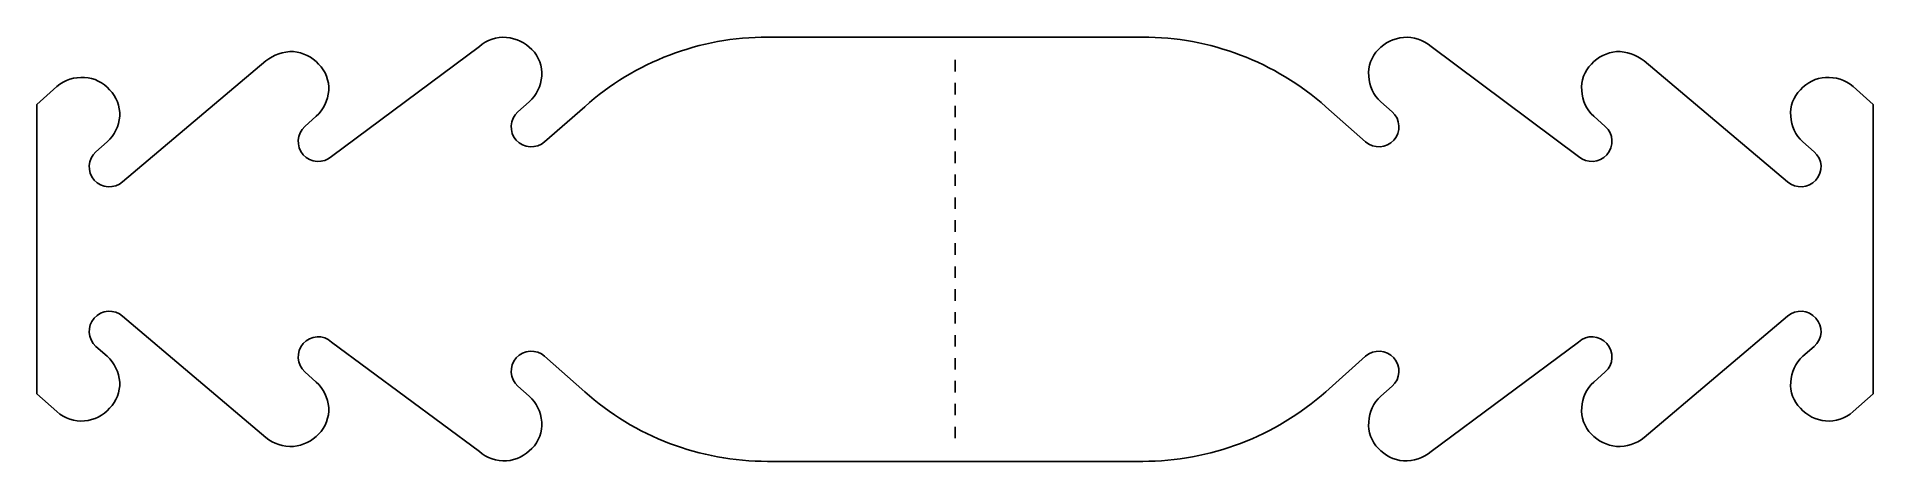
# Model space of a CAD drawing. Extents: x 6 to 166, y 13 to 50.
import ezdxf

# ---------------------------------------------------------------- set-up
doc = ezdxf.new("R2010")
doc.units = 0
doc.layers.add('LAYER_1', color=7, linetype='CONTINUOUS')

msp = doc.modelspace()

# ---------------------------------------------------------------- linework, layer by layer
at = {"layer": 'LAYER_1', "color": 250}
for points in [[(69.67, 49.6), (102.34, 49.6)], [(44.56, 48.79), (31.68, 39.19)], [(127.46, 48.79), (140.3, 39.19)], [(25.96, 47.52), (13.48, 36.97)], [(86.01, 47.62), (86.01, 46.6)], [(146.01, 47.52), (158.5, 36.97)], [(7.76, 45.3), (6, 43.71)], [(86.01, 45.61), (86.01, 44.59)], [(164.22, 45.3), (165.98, 43.71)], [(6, 43.71), (6, 18.49)], [(48.9, 43.96), (47.91, 43.07)], [(53.73, 43.53), (50.24, 40.46)], [(86.01, 43.6), (86.01, 42.62)], [(118.29, 43.53), (121.74, 40.46)], [(123.08, 43.96), (124.07, 43.07)], [(165.98, 43.71), (165.98, 18.49)], [(30.34, 42.69), (29.35, 41.8)], [(141.64, 42.69), (142.63, 41.8)], [(12.14, 40.46), (11.15, 39.58)], [(86.01, 41.59), (86.01, 40.6)], [(159.84, 40.46), (160.83, 39.58)], [(86.01, 39.62), (86.01, 38.59)], [(86.01, 37.61), (86.01, 36.62)], [(86.01, 35.6), (86.01, 34.61)], [(86.01, 33.62), (86.01, 32.6)], [(86.01, 31.61), (86.01, 30.62)], [(86.01, 29.6), (86.01, 28.61)], [(86.01, 27.62), (86.01, 26.6)], [(86.01, 25.61), (86.01, 24.62)], [(25.96, 14.68), (13.48, 25.26)], [(146.01, 14.68), (158.5, 25.26)], [(12.14, 21.77), (11.15, 22.61)], [(44.56, 13.44), (31.68, 23)], [(86.01, 23.6), (86.01, 22.61)], [(127.46, 13.44), (140.3, 23)], [(159.84, 21.77), (160.83, 22.61)], [(53.73, 18.66), (50.24, 21.77)], [(86.01, 21.59), (86.01, 20.6)], [(118.29, 18.66), (121.74, 21.77)], [(30.34, 19.51), (29.35, 20.39)], [(86.01, 19.61), (86.01, 18.59)], [(141.64, 19.51), (142.63, 20.39)], [(7.76, 16.93), (6, 18.49)], [(48.9, 18.27), (47.91, 19.16)], [(86.01, 17.6), (86.01, 16.62)], [(123.08, 18.27), (124.07, 19.16)], [(164.22, 16.93), (165.98, 18.49)], [(86.01, 15.59), (86.01, 14.61)], [(69.67, 12.59), (102.34, 12.59)]]:
    msp.add_lwpolyline(points, dxfattribs=at)
for points in [[(46.92, 49.57), (46.07, 49.64), (45.19, 49.35), (44.56, 48.79)], [(69.67, 49.6), (63.78, 49.6), (58.1, 47.45), (53.73, 43.53)], [(102.34, 49.6), (108.2, 49.6), (113.88, 47.45), (118.29, 43.53)], [(125.06, 49.57), (125.94, 49.64), (126.79, 49.35), (127.46, 48.79)], [(28.36, 48.33), (27.48, 48.37), (26.63, 48.08), (25.96, 47.52)], [(30.55, 47.24), (29.99, 47.87), (29.21, 48.26), (28.36, 48.33)], [(49.14, 48.51), (48.54, 49.14), (47.77, 49.49), (46.92, 49.57)], [(49.99, 46.18), (50.06, 47.06), (49.74, 47.91), (49.14, 48.51)], [(122.03, 46.18), (121.96, 47.06), (122.27, 47.91), (122.87, 48.51)], [(122.87, 48.51), (123.44, 49.14), (124.21, 49.49), (125.06, 49.57)], [(141.43, 47.24), (141.99, 47.87), (142.77, 48.26), (143.62, 48.33)], [(143.62, 48.33), (144.5, 48.37), (145.34, 48.08), (146.01, 47.52)], [(31.43, 44.94), (31.47, 45.79), (31.19, 46.64), (30.55, 47.24)], [(140.58, 44.94), (140.51, 45.79), (140.83, 46.64), (141.43, 47.24)], [(10.16, 46.07), (9.28, 46.14), (8.43, 45.86), (7.76, 45.3)], [(12.35, 45.01), (11.78, 45.65), (11.01, 46.04), (10.16, 46.07)], [(13.23, 42.69), (13.26, 43.57), (12.95, 44.41), (12.35, 45.01)], [(30.34, 42.69), (30.97, 43.25), (31.36, 44.06), (31.43, 44.94)], [(48.9, 43.96), (49.53, 44.52), (49.92, 45.33), (49.99, 46.18)], [(123.08, 43.96), (122.45, 44.52), (122.06, 45.33), (122.03, 46.18)], [(141.64, 42.69), (141.01, 43.25), (140.62, 44.06), (140.58, 44.94)], [(158.79, 42.69), (158.71, 43.57), (159.03, 44.41), (159.63, 45.01)], [(159.63, 45.01), (160.2, 45.65), (161.01, 46.04), (161.82, 46.07)], [(161.82, 46.07), (162.7, 46.14), (163.55, 45.86), (164.22, 45.3)], [(12.14, 40.46), (12.77, 41.03), (13.16, 41.84), (13.23, 42.69)], [(29.21, 39.33), (28.57, 40.08), (28.65, 41.17), (29.35, 41.8)], [(47.77, 40.6), (47.13, 41.31), (47.2, 42.44), (47.91, 43.07)], [(124.21, 40.6), (124.85, 41.31), (124.81, 42.44), (124.07, 43.07)], [(142.77, 39.33), (143.4, 40.08), (143.37, 41.17), (142.63, 41.8)], [(159.84, 40.46), (159.21, 41.03), (158.82, 41.84), (158.79, 42.69)], [(50.24, 40.46), (49.53, 39.83), (48.4, 39.9), (47.77, 40.6)], [(121.74, 40.46), (122.48, 39.83), (123.58, 39.9), (124.21, 40.6)], [(11.01, 37.11), (10.37, 37.85), (10.44, 38.95), (11.15, 39.58)], [(31.68, 39.19), (30.97, 38.56), (29.85, 38.63), (29.21, 39.33)], [(140.3, 39.19), (141.04, 38.56), (142.13, 38.63), (142.77, 39.33)], [(160.97, 37.11), (161.64, 37.85), (161.57, 38.95), (160.83, 39.58)], [(13.48, 36.97), (12.77, 36.34), (11.64, 36.41), (11.01, 37.11)], [(158.5, 36.97), (159.24, 36.34), (160.34, 36.41), (160.97, 37.11)], [(13.48, 25.26), (12.77, 25.89), (11.64, 25.82), (11.01, 25.08)], [(158.5, 25.26), (159.24, 25.89), (160.34, 25.82), (160.97, 25.08)], [(11.01, 25.08), (10.37, 24.38), (10.44, 23.28), (11.15, 22.61)], [(160.97, 25.08), (161.64, 24.38), (161.57, 23.28), (160.83, 22.61)], [(29.21, 22.86), (28.57, 22.15), (28.65, 21.03), (29.35, 20.39)], [(31.68, 23), (30.97, 23.67), (29.85, 23.6), (29.21, 22.86)], [(50.24, 21.77), (49.53, 22.4), (48.4, 22.33), (47.77, 21.63)], [(121.74, 21.77), (122.48, 22.4), (123.58, 22.33), (124.21, 21.63)], [(140.3, 23), (141.04, 23.67), (142.13, 23.6), (142.77, 22.86)], [(142.77, 22.86), (143.4, 22.15), (143.37, 21.03), (142.63, 20.39)], [(12.14, 21.77), (12.77, 21.17), (13.16, 20.36), (13.23, 19.51)], [(47.77, 21.63), (47.13, 20.88), (47.2, 19.79), (47.91, 19.16)], [(124.21, 21.63), (124.85, 20.88), (124.81, 19.79), (124.07, 19.16)], [(159.84, 21.77), (159.21, 21.17), (158.82, 20.36), (158.79, 19.51)], [(13.23, 19.51), (13.26, 18.66), (12.95, 17.82), (12.35, 17.22)], [(30.34, 19.51), (30.97, 18.94), (31.36, 18.13), (31.43, 17.29)], [(141.64, 19.51), (141.01, 18.94), (140.62, 18.13), (140.58, 17.29)], [(158.79, 19.51), (158.71, 18.66), (159.03, 17.82), (159.63, 17.22)], [(48.9, 18.27), (49.53, 17.71), (49.92, 16.9), (49.99, 16.02)], [(69.67, 12.59), (63.78, 12.59), (58.1, 14.75), (53.73, 18.66)], [(102.34, 12.59), (108.2, 12.59), (113.88, 14.75), (118.29, 18.66)], [(123.08, 18.27), (122.45, 17.71), (122.06, 16.9), (122.03, 16.02)], [(10.16, 16.12), (9.28, 16.05), (8.43, 16.33), (7.76, 16.93)], [(12.35, 17.22), (11.78, 16.58), (11.01, 16.19), (10.16, 16.12)], [(31.43, 17.29), (31.47, 16.44), (31.19, 15.59), (30.55, 14.96)], [(49.99, 16.02), (50.06, 15.17), (49.74, 14.32), (49.14, 13.72)], [(122.03, 16.02), (121.96, 15.17), (122.27, 14.32), (122.87, 13.72)], [(140.58, 17.29), (140.51, 16.44), (140.83, 15.59), (141.43, 14.96)], [(159.63, 17.22), (160.2, 16.58), (161.01, 16.19), (161.82, 16.12)], [(161.82, 16.12), (162.7, 16.05), (163.55, 16.33), (164.22, 16.93)], [(28.36, 13.9), (27.48, 13.83), (26.63, 14.11), (25.96, 14.68)], [(30.55, 14.96), (29.99, 14.36), (29.21, 13.97), (28.36, 13.9)], [(141.43, 14.96), (141.99, 14.36), (142.77, 13.97), (143.62, 13.9)], [(143.62, 13.9), (144.5, 13.83), (145.34, 14.11), (146.01, 14.68)], [(46.92, 12.63), (46.07, 12.59), (45.19, 12.88), (44.56, 13.44)], [(49.14, 13.72), (48.54, 13.09), (47.77, 12.7), (46.92, 12.63)], [(122.87, 13.72), (123.44, 13.09), (124.21, 12.7), (125.06, 12.63)], [(125.06, 12.63), (125.94, 12.59), (126.79, 12.88), (127.46, 13.44)]]:
    msp.add_open_spline(points, degree=3, dxfattribs=at)

doc.saveas('drawing.dxf')
